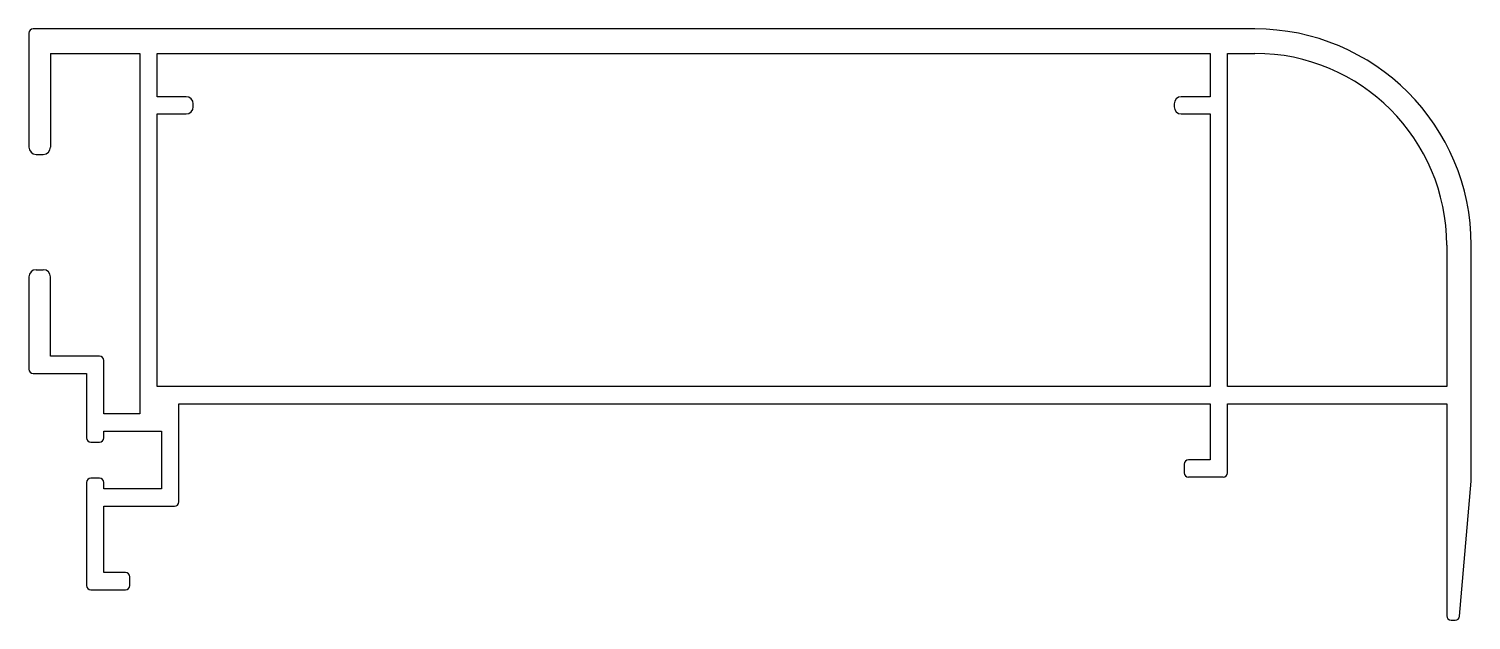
# Model space of a CAD drawing. Extents: x 2344 to 2444, y 1428 to 1469.
import ezdxf

# ---------------------------------------------------------------- set-up
doc = ezdxf.new("R2010")
doc.units = 0
doc.layers.get('0').update_dxf_attribs({"linetype": 'CONTINUOUS'})

msp = doc.modelspace()

# ---------------------------------------------------------------- linework, layer by layer
for p, q in [((2343.8, 1468.26), (2343.8, 1460.36)), ((2428.8, 1468.56), (2344.1, 1468.56)), ((2345.3, 1466.86), (2345.3, 1460.36)), ((2345.3, 1466.86), (2351.5, 1466.86)), ((2351.5, 1466.86), (2351.5, 1441.86)), ((2352.7, 1466.86), (2425.7, 1466.86)), ((2352.7, 1463.86), (2352.7, 1466.86)), ((2425.7, 1466.86), (2425.7, 1463.86)), ((2426.9, 1466.86), (2428.8, 1466.86)), ((2426.9, 1443.76), (2426.9, 1466.86)), ((2354.7, 1463.86), (2352.7, 1463.86)), ((2355.2, 1463.16), (2355.2, 1463.36)), ((2423.2, 1463.36), (2423.2, 1463.16)), ((2425.7, 1463.86), (2423.7, 1463.86)), ((2352.7, 1462.66), (2354.7, 1462.66)), ((2352.7, 1443.76), (2352.7, 1462.66)), ((2423.7, 1462.66), (2425.7, 1462.66)), ((2425.7, 1462.66), (2425.7, 1443.76)), ((2344.3, 1459.86), (2344.8, 1459.86)), ((2442.1, 1453.56), (2442.1, 1443.76)), ((2443.8, 1437.23), (2443.8, 1453.56)), ((2343.8, 1451.36), (2343.8, 1444.96)), ((2344.3, 1451.86), (2344.8, 1451.86)), ((2345.3, 1445.86), (2345.3, 1451.36)), ((2348.7, 1445.86), (2345.3, 1445.86)), ((2349, 1441.86), (2349, 1445.56)), ((2344.1, 1444.66), (2347.8, 1444.66)), ((2347.8, 1444.66), (2347.8, 1440.21)), ((2425.7, 1443.76), (2352.7, 1443.76)), ((2442.1, 1443.76), (2426.9, 1443.76)), ((2354.2, 1435.76), (2354.2, 1442.56)), ((2354.2, 1442.56), (2425.7, 1442.56)), ((2425.7, 1442.56), (2425.7, 1438.68)), ((2426.9, 1437.78), (2426.9, 1442.56)), ((2426.9, 1442.56), (2442.1, 1442.56)), ((2442.1, 1442.56), (2442.1, 1427.86)), ((2351.5, 1441.86), (2349, 1441.86)), ((2349, 1440.21), (2349, 1440.66)), ((2349, 1440.66), (2353, 1440.66)), ((2353, 1440.66), (2353, 1436.66)), ((2348.1, 1439.91), (2348.7, 1439.91)), ((2423.9, 1438.38), (2423.9, 1437.78)), ((2425.7, 1438.68), (2424.2, 1438.68)), ((2347.8, 1437.11), (2347.8, 1429.96)), ((2348.7, 1437.41), (2348.1, 1437.41)), ((2349, 1436.66), (2349, 1437.11)), ((2426.6, 1437.48), (2424.2, 1437.48)), ((2442.99, 1427.84), (2443.79, 1437.2)), ((2353, 1436.66), (2349, 1436.66)), ((2349, 1430.86), (2349, 1435.46)), ((2349, 1435.46), (2353.9, 1435.46)), ((2350.5, 1430.86), (2349, 1430.86)), ((2350.8, 1429.96), (2350.8, 1430.56)), ((2348.1, 1429.66), (2350.5, 1429.66)), ((2442.4, 1427.56), (2442.69, 1427.56))]:
    msp.add_line(p, q)
for centre, radius, start, end in [((2344.1, 1468.26), 0.3, 90, 180), ((2428.8, 1453.56), 15, 0, 90), ((2428.8, 1453.56), 13.3, 0, 90), ((2354.7, 1463.36), 0.5, 360, 90), ((2354.7, 1463.16), 0.5, 270, 360), ((2423.7, 1463.36), 0.5, 90, 180), ((2423.7, 1463.16), 0.5, 180, 270), ((2344.3, 1460.36), 0.5, 180, 270), ((2344.8, 1460.36), 0.5, 270, 360), ((2344.3, 1451.36), 0.5, 90, 180), ((2344.8, 1451.36), 0.5, 0, 90), ((2348.7, 1445.56), 0.3, 0, 90), ((2344.1, 1444.96), 0.3, 180, 270), ((2348.1, 1440.21), 0.3, 180, 270), ((2348.7, 1440.21), 0.3, 270, 0), ((2424.2, 1438.38), 0.3, 90, 180), ((2348.1, 1437.11), 0.3, 90, 180), ((2348.7, 1437.11), 0.3, 0, 90), ((2424.2, 1437.78), 0.3, 180, 270), ((2426.6, 1437.78), 0.3, 270, 0), ((2443.5, 1437.23), 0.3, 355.0951, 0), ((2353.9, 1435.76), 0.3, 270, 0), ((2350.5, 1430.56), 0.3, 0, 90), ((2348.1, 1429.96), 0.3, 180, 270), ((2350.5, 1429.96), 0.3, 270, 0), ((2442.4, 1427.86), 0.3, 180, 270), ((2442.69, 1427.86), 0.3, 270, 355.0951)]:
    msp.add_arc(centre, radius, start, end)

doc.saveas('drawing.dxf')
